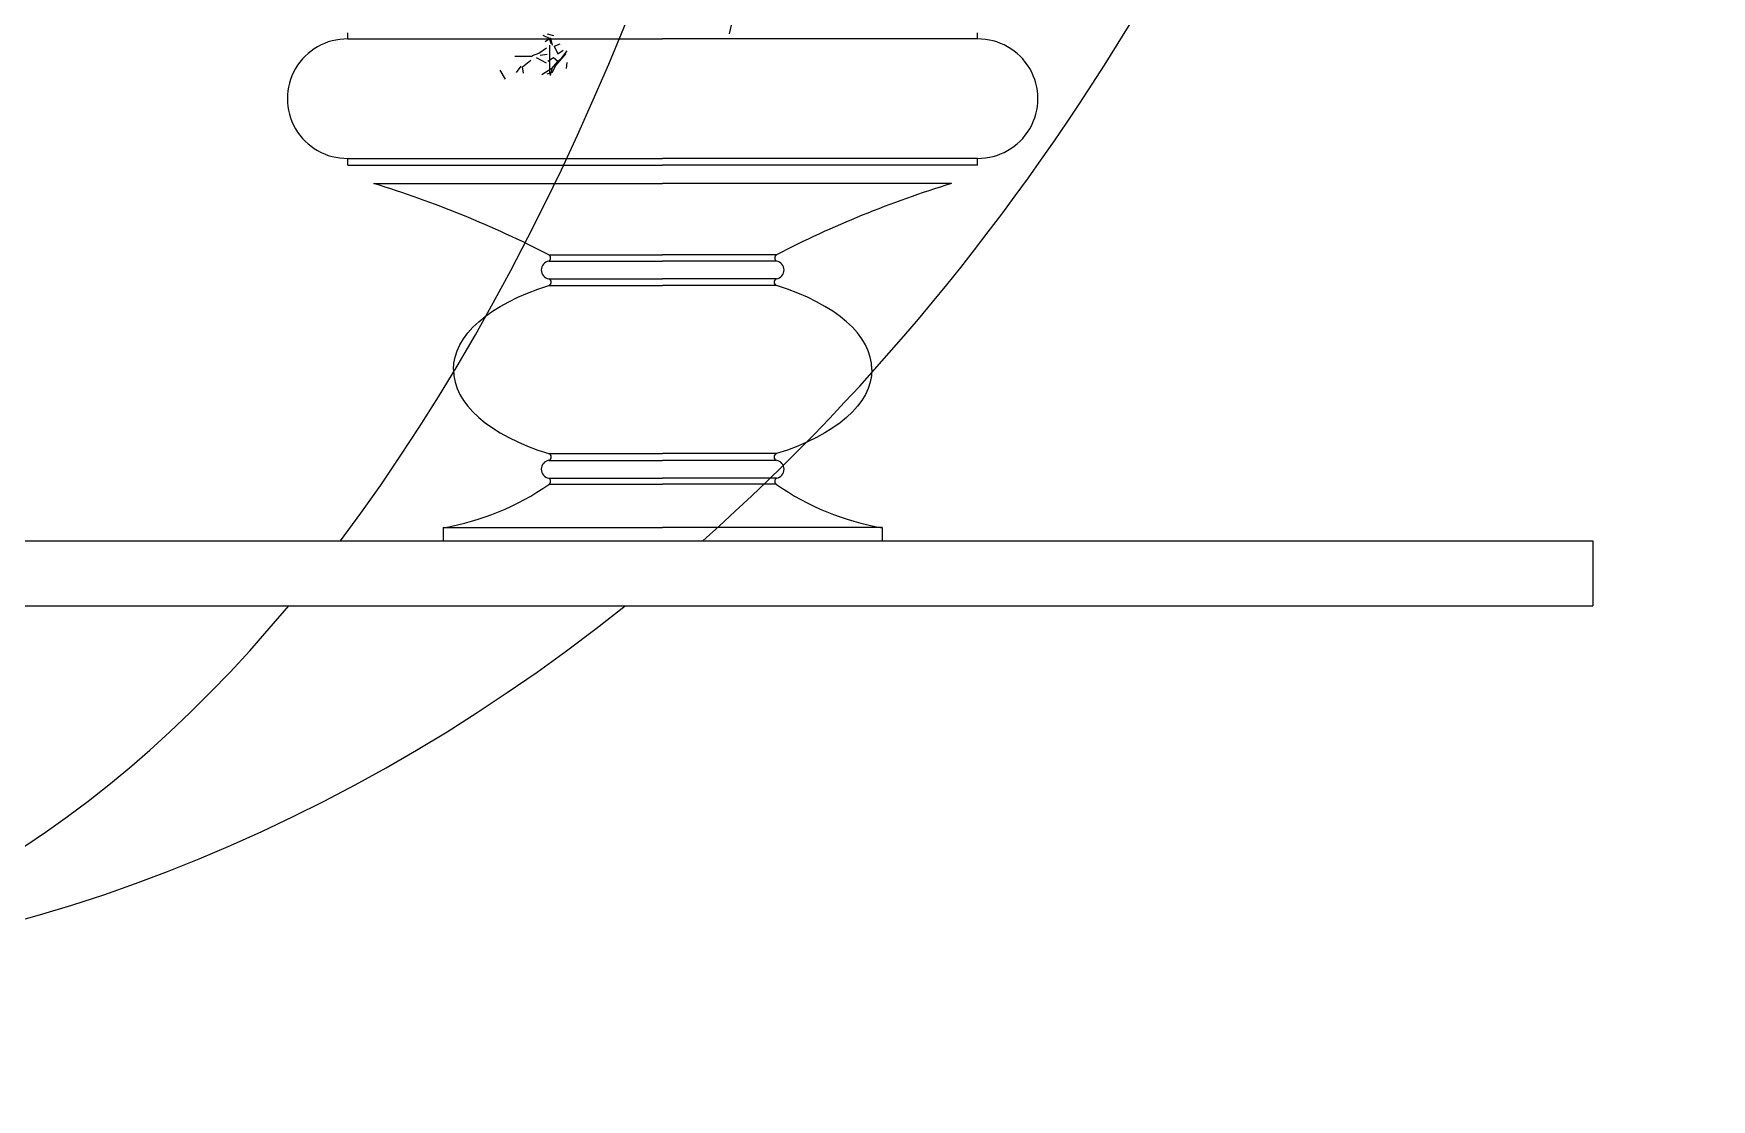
# Model space of a CAD drawing. Header units: millimetres. Extents: x -6501 to 5540, y 8531 to 19979.
# Drawn here: x -2589.9 to -2322, y 10804.7 to 10975 of the extents above; entities that cross this region are included whole.
import ezdxf

# ---------------------------------------------------------------- set-up
doc = ezdxf.new("R2010")
doc.units = ezdxf.units.MM

# ---------------------------------------------------------------- blocks, each defined once
blk = doc.blocks.new('md-lavabo5')
for p, q in [((263.24, 1106.28), (264.1, 1109.97)), ((202.29, 1105.49), (202.29, 1106.48)), ((234.12, 1106.28), (235.11, 1106.04)), ((302.83, 1105.49), (302.83, 1106.48)), ((202.29, 1105.49), (252.56, 1105.49)), ((232.77, 1103.21), (234, 1104.07)), ((234.49, 1105.55), (233.51, 1106.04)), ((234.64, 1105.58), (233.82, 1105.04)), ((234.74, 1104.69), (234.49, 1105.55)), ((234.5, 1104.49), (234.5, 1099.85)), ((234.64, 1105.58), (234.91, 1104.49)), ((235.23, 1104.32), (236.21, 1104.69)), ((235.23, 1104.32), (235.84, 1103.09)), ((235.84, 1103.09), (236.7, 1103.71)), ((236.46, 1102.48), (237.32, 1103.58)), ((302.83, 1105.49), (252.56, 1105.49)), ((231.79, 1102.66), (228.96, 1102.66)), ((229.21, 1100.14), (229.95, 1101.13)), ((230.19, 1101), (231.54, 1102.11)), ((230.32, 1100.02), (230.19, 1101)), ((231.79, 1102.85), (232.77, 1103.21)), ((234, 1101.62), (232.4, 1102.48)), ((234.12, 1102.97), (233.02, 1102.85)), ((235.11, 1102.48), (234.25, 1101.86)), ((234.86, 1100.76), (235.84, 1101.86)), ((235.46, 1101.22), (234.91, 1100.12)), ((235.84, 1101.86), (235.11, 1102.48)), ((237.1, 1103.13), (235.46, 1101.22)), ((235.84, 1101.86), (236.46, 1102.48)), ((237.2, 1100.76), (237.32, 1101.74)), ((227.49, 1099.04), (226.63, 1100.51)), ((234.86, 1100.76), (233.26, 1099.77)), ((234.91, 1100.12), (234.09, 1099.85)), ((234.86, 1100.76), (234.62, 1099.65)), ((202.29, 1086.4), (252.56, 1086.4)), ((202.29, 1085.34), (202.29, 1086.4)), ((202.29, 1085.34), (252.56, 1085.34)), ((302.83, 1086.4), (252.56, 1086.4)), ((302.83, 1085.34), (252.56, 1085.34)), ((302.83, 1085.34), (302.83, 1086.4)), ((206.46, 1082.39), (252.56, 1082.39)), ((298.66, 1082.39), (252.56, 1082.39)), ((234.39, 1070.99), (252.56, 1070.99)), ((234.39, 1070), (252.56, 1070)), ((270.73, 1070.99), (252.56, 1070.99)), ((270.73, 1070), (252.56, 1070)), ((234.39, 1067.16), (252.56, 1067.16)), ((234.39, 1066.09), (252.56, 1066.09)), ((270.73, 1067.16), (252.56, 1067.16)), ((270.73, 1066.09), (252.56, 1066.09)), ((234.39, 1039.25), (252.56, 1039.25)), ((234.39, 1038.18), (252.56, 1038.18)), ((270.73, 1039.25), (252.56, 1039.25)), ((270.73, 1038.18), (252.56, 1038.18)), ((234.39, 1035.34), (252.56, 1035.34)), ((234.39, 1034.35), (252.56, 1034.35)), ((270.73, 1035.34), (252.56, 1035.34)), ((270.73, 1034.35), (252.56, 1034.35)), ((217.54, 1027.43), (217.54, 1025.34)), ((217.54, 1027.43), (252.56, 1027.43)), ((287.58, 1027.43), (252.56, 1027.43)), ((287.58, 1027.43), (287.58, 1025.34)), ((-250.82, 1025.34), (401.04, 1025.34)), ((401.04, 1025.34), (401.04, 1014.93)), ((-250.82, 1014.93), (401.04, 1014.93))]:
    blk.add_line(p, q)
for centre, radius, start, end in [((202.19, 1095.94), 9.54, 89.4297, 270.5703), ((302.92, 1095.94), 9.54, 269.4297, 90.5703), ((157.12, 921.57), 168.22, 62.6576, 72.9461), ((347.99, 921.57), 168.22, 107.0539, 117.3424), ((234.62, 1068.58), 1.44, 99.2326, 260.7674), ((234.08, 1070.49), 0.588, 302.1145, 57.8855), ((271.04, 1070.49), 0.588, 122.1145, 237.8855), ((270.5, 1068.58), 1.44, 279.2326, 80.7674), ((234.22, 1066.63), 0.559, 287.9114, 72.0886), ((270.9, 1066.63), 0.559, 107.9114, 252.0886), ((234.62, 1036.76), 1.44, 99.2326, 260.7674), ((234.22, 1038.71), 0.559, 287.9114, 72.0886), ((270.9, 1038.71), 0.559, 107.9114, 252.0886), ((270.5, 1036.76), 1.44, 279.2326, 80.7674), ((210.68, 1068.11), 41.26, 279.5737, 305.082), ((234.08, 1034.84), 0.588, 302.1145, 57.8855), ((271.04, 1034.84), 0.588, 122.1145, 237.8855), ((294.44, 1068.11), 41.26, 234.918, 260.4263)]:
    blk.add_arc(centre, radius, start, end)
for centre, major_axis, ratio, start_param, end_param in [((85.47, 1357), (0, 401.18), 0.512382, -2.544012, 2.225313), ((85.47, 1357), (0, 401.18), 0.768573, -2.544012, 2.544012), ((252.56, 1052.67), (33.41, 0), 0.478764, 0, 0.995816), ((252.56, 1052.67), (-33.41, 0), 0.478764, 0, 0.995816), ((85.47, 1357), (0, 401.18), 0.768573, 2.591828, 3.691358), ((85.47, 1357), (0, 401.18), 0.512382, 2.591828, 3.691358)]:
    blk.add_ellipse(centre, major_axis=major_axis, ratio=ratio, start_param=start_param, end_param=end_param)
at = {"extrusion": (0, 0, -1)}
for major_axis in [(-33.41, 0), (33.41, 0)]:
    blk.add_ellipse((252.56, 1052.67), major_axis=major_axis, ratio=0.478764, start_param=0, end_param=0.995816, dxfattribs=at)

msp = doc.modelspace()

# ---------------------------------------------------------------- block references
msp.add_blockref('md-lavabo5', (-2741.99, 9868.62))

doc.saveas('drawing.dxf')
